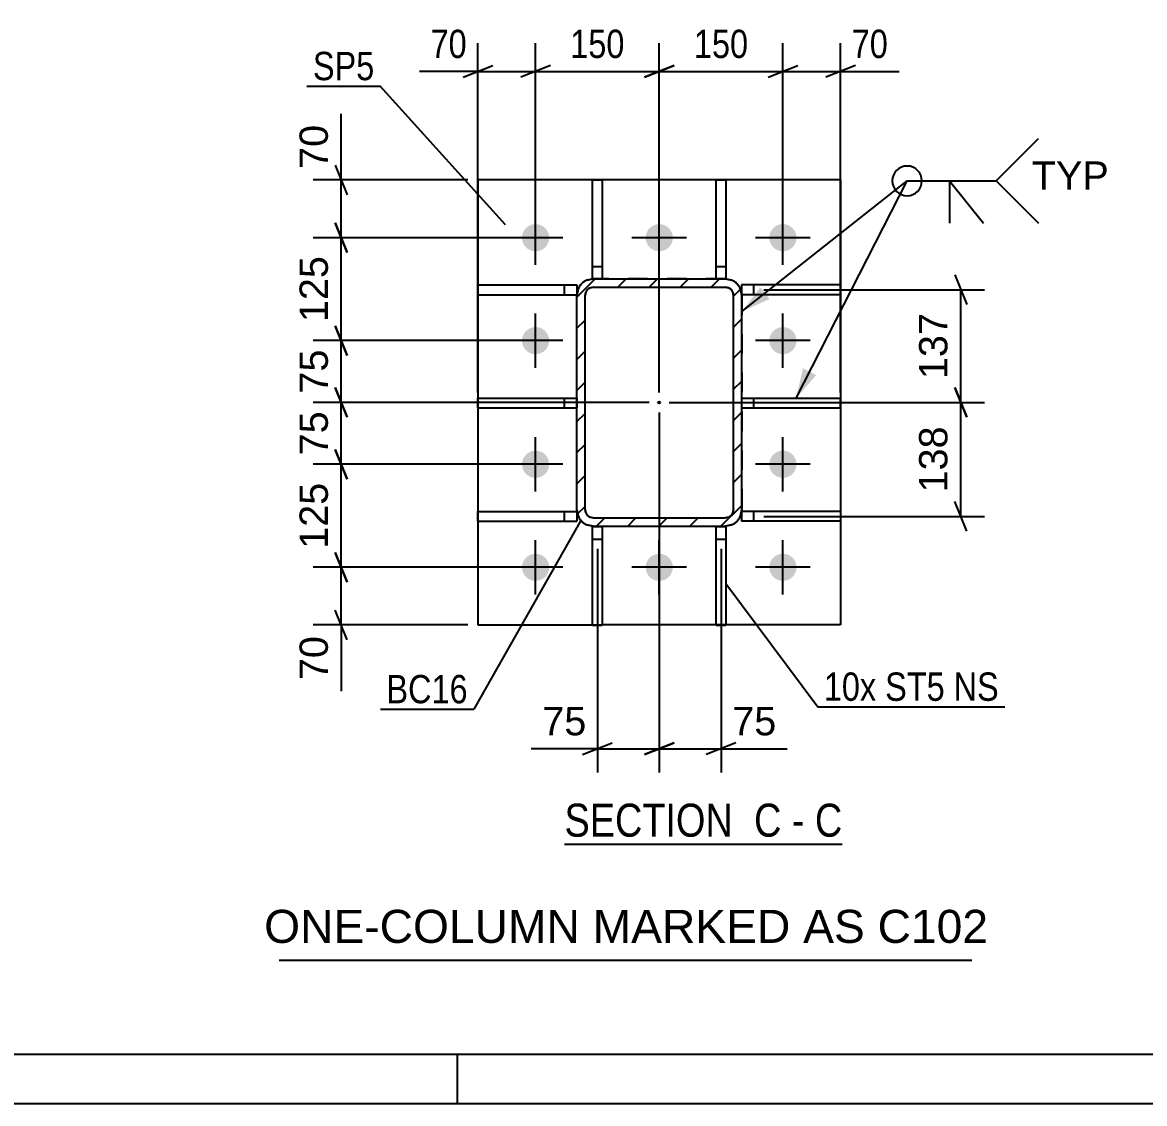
# Model space of a CAD drawing. Header units: millimetres. Extents: x -130 to 464, y -183 to 237.
# Drawn here: x -0.2 to 113.2, y -183.4 to -74.1 of the extents above; entities that cross this region are included whole.
import ezdxf

# ---------------------------------------------------------------- set-up
doc = ezdxf.new("R2010")
doc.units = ezdxf.units.MM
doc.linetypes.add('DXK_LINE_DOT2', pattern=[3.9198, 1.9599, -1.9599])
doc.linetypes.add('DXK_LINE_DOT3', pattern=[5.9187, 2.979, -0.9799, 0.9799, -0.9799])
doc.styles.add('Arial', font='ARIAL.TTF', dxfattribs={"height": 0.2})
doc.styles.add('Arial Narrow', font='ARIALN.TTF', dxfattribs={"height": 0.2})

# ---------------------------------------------------------------- blocks, each defined once
blk = doc.blocks.new('Unknown-284929128-1132')
at = {"color": 5, "linetype": 'Continuous'}
for p, q in [((-125.21, -178.39), (458.79, -178.39)), ((43.79, -183.39), (43.79, -178.39)), ((-130.21, -183.39), (463.79, -183.39))]:
    blk.add_line(p, q, dxfattribs=at)
blk = doc.blocks.new('Unknown-284929128-13 - 2410')
at = {"color": 6, "linetype": 'Continuous'}
blk.add_line((54.62, -157.15), (82.69, -157.15), dxfattribs=at)
at = {"color": 0, "linetype": 'Continuous'}
for points in [[(72.73, -156.4), (72.73, -152.9), (54.62, -152.9), (54.62, -156.4)], [(76.55, -156.4), (76.55, -152.9), (73.78, -152.9), (73.78, -156.4)], [(78.88, -156.4), (78.88, -152.9), (77.6, -152.9), (77.6, -156.4)], [(82.69, -156.4), (82.69, -152.9), (79.93, -152.9), (79.93, -156.4)]]:
    blk.add_wipeout(points, dxfattribs=at)
at = {"color": 7, "linetype": 'Continuous', "style": 'Arial Narrow'}
for s, p in [('SECTION ', (54.62, -156.4)), ('C', (73.78, -156.4)), ('C', (79.93, -156.4)), ('-', (77.6, -156.4))]:
    blk.add_text(s, height=3.34, dxfattribs=at).set_placement(p)
blk = doc.blocks.new('Part-284929128-2542 - 2410')
at = {"color": 2, "linetype": 'Continuous'}
for p, q in [((45.86, -124.51), (45.86, -123.51)), ((45.86, -123.51), (55.86, -123.51)), ((55.86, -123.51), (55.86, -124.51)), ((45.86, -124.51), (55.86, -124.51))]:
    blk.add_line(p, q, dxfattribs=at)
at = {"color": 7, "linetype": 'DXK_LINE_DOT2'}
blk.add_line((54.61, -124.51), (54.61, -123.51), dxfattribs=at)
blk = doc.blocks.new('Part-284929128-2492 - 2410')
at = {"color": 2, "linetype": 'Continuous'}
for p, q in [((82.52, -100.59), (72.52, -100.59)), ((72.52, -100.59), (72.52, -101.59)), ((82.52, -100.59), (82.52, -101.59)), ((82.52, -101.59), (72.52, -101.59))]:
    blk.add_line(p, q, dxfattribs=at)
at = {"color": 7, "linetype": 'DXK_LINE_DOT2'}
blk.add_line((73.77, -101.59), (73.77, -100.59), dxfattribs=at)
blk = doc.blocks.new('Part-284929128-2497 - 2410')
at = {"color": 7, "linetype": 'DXK_LINE_DOT2'}
for p, q in [((72.52, -112.05), (72.53, -112.05)), ((72.52, -112.05), (72.52, -113.05)), ((73.77, -113.05), (73.77, -112.05)), ((72.52, -113.05), (72.53, -113.05))]:
    blk.add_line(p, q, dxfattribs=at)
at = {"color": 2, "linetype": 'Continuous'}
for p, q in [((72.53, -112.05), (82.52, -112.05)), ((82.52, -113.05), (82.52, -112.05)), ((72.53, -113.05), (82.52, -113.05))]:
    blk.add_line(p, q, dxfattribs=at)
blk = doc.blocks.new('Part-284929128-2525 - 2410')
at = {"color": 2, "linetype": 'Continuous'}
for p, q in [((57.44, -125.05), (58.44, -125.05)), ((57.44, -135.05), (57.44, -125.05)), ((58.44, -125.05), (58.44, -135.05)), ((58.44, -135.05), (57.44, -135.05))]:
    blk.add_line(p, q, dxfattribs=at)
at = {"color": 7, "linetype": 'DXK_LINE_DOT2'}
blk.add_line((57.44, -126.3), (58.44, -126.3), dxfattribs=at)
blk = doc.blocks.new('Part-284929128-2461 - 2410')
at = {"linetype": 'Continuous'}
h = blk.add_hatch(dxfattribs=at)
h.set_pattern_fill('', scale=0.7, style=0, pattern_type=0)
h.set_pattern_definition([(45, (72.4, -101.0232), (-1.57154, 1.57154), [])])
h.paths.add_polyline_path([(72.53, -101.66), (72.4, -101.02), (72.04, -100.48), (71.5, -100.12), (70.86, -99.99), (57.53, -99.99), (56.89, -100.12), (56.35, -100.48), (55.99, -101.02), (55.86, -101.66), (55.86, -123.33), (55.99, -123.97), (56.35, -124.51), (56.89, -124.87), (57.53, -124.99), (70.86, -124.99), (71.5, -124.87), (72.04, -124.51), (72.4, -123.97), (72.53, -123.33)])
h.paths.add_polyline_path([(71.63, -123.65), (71.45, -123.92), (71.18, -124.1), (70.86, -124.16), (57.53, -124.16), (57.21, -124.1), (56.94, -123.92), (56.76, -123.65), (56.69, -123.33), (56.69, -101.66), (56.76, -101.34), (56.94, -101.07), (57.21, -100.89), (57.53, -100.83), (70.86, -100.83), (71.18, -100.89), (71.45, -101.07), (71.63, -101.34), (71.69, -101.66), (71.69, -123.33)])
blk.add_hatch(color=246, dxfattribs=at).paths.add_polyline_path([(64.19, -112.59, -1), (64.19, -112.39, -1)])
at = {"color": 7, "linetype": 'DXK_LINE_DOT2'}
for p, q in [((56.89, -100.12), (57.53, -99.99)), ((57.53, -100.83), (57.21, -100.89)), ((70.86, -99.99), (57.53, -99.99)), ((57.53, -100.83), (70.86, -100.83)), ((70.86, -99.99), (71.5, -100.12)), ((71.18, -100.89), (70.86, -100.83)), ((55.86, -101.66), (55.99, -101.02)), ((55.86, -123.33), (55.86, -101.66)), ((56.76, -101.34), (56.69, -101.66)), ((56.69, -123.33), (56.69, -101.66)), ((71.69, -101.66), (71.63, -101.34)), ((71.69, -123.33), (71.69, -101.66)), ((72.4, -101.02), (72.53, -101.66)), ((72.53, -101.66), (72.53, -123.33)), ((55.99, -123.97), (55.86, -123.33)), ((56.69, -123.33), (56.76, -123.65)), ((71.63, -123.65), (71.69, -123.33)), ((72.53, -123.33), (72.4, -123.97)), ((57.21, -124.1), (57.53, -124.16)), ((57.53, -124.16), (70.86, -124.16)), ((70.86, -124.16), (71.18, -124.1)), ((57.53, -124.99), (56.89, -124.87)), ((57.53, -124.99), (70.86, -124.99)), ((71.5, -124.87), (70.86, -124.99))]:
    blk.add_line(p, q, dxfattribs=at)
at = {"color": 2, "linetype": 'Continuous'}
for p, q in [((57.53, -99.99), (56.89, -100.12)), ((57.21, -100.89), (57.53, -100.83)), ((57.53, -99.99), (70.86, -99.99)), ((57.53, -100.83), (70.86, -100.83)), ((71.5, -100.12), (70.86, -99.99)), ((70.86, -100.83), (71.18, -100.89)), ((55.99, -101.02), (55.86, -101.66)), ((55.86, -123.33), (55.86, -101.66)), ((56.69, -101.66), (56.76, -101.34)), ((56.69, -123.33), (56.69, -101.66)), ((71.63, -101.34), (71.69, -101.66)), ((71.69, -123.33), (71.69, -101.66)), ((72.53, -101.66), (72.4, -101.02)), ((72.53, -123.33), (72.53, -101.66)), ((55.86, -123.33), (55.99, -123.97)), ((56.76, -123.65), (56.69, -123.33)), ((71.69, -123.33), (71.63, -123.65)), ((72.4, -123.97), (72.53, -123.33)), ((57.53, -124.16), (57.21, -124.1)), ((57.53, -124.16), (70.86, -124.16)), ((71.18, -124.1), (70.86, -124.16)), ((56.89, -124.87), (57.53, -124.99)), ((57.53, -124.99), (70.86, -124.99)), ((70.86, -124.99), (71.5, -124.87))]:
    blk.add_line(p, q, dxfattribs=at)
at = {"color": 7, "linetype": 'DXK_LINE_DOT3'}
blk.add_line((64.19, -112.49), (64.19, -112.49), dxfattribs=at)
at = {"color": 246, "linetype": 'DXK_LINE_DOT2'}
blk.add_line((64.19, -112.49), (64.19, -112.49), dxfattribs=at)
at = {"color": 246, "linetype": 'Continuous'}
blk.add_circle((64.19, -112.49), 0.1, dxfattribs=at)
at = {"color": 7, "linetype": 'DXK_LINE_DOT2'}
for centre, radius, start, end in [((57.53, -101.66), 1.67, 112.5, 157.5), ((57.53, -101.66), 0.833, 112.5, 157.5), ((70.86, -101.66), 0.833, 22.5, 67.5), ((70.86, -101.66), 1.67, 22.5, 67.5), ((57.53, -123.33), 1.67, 202.5, 247.5), ((57.53, -123.33), 0.833, 202.5, 247.5), ((70.86, -123.33), 0.833, 292.5, 337.5), ((70.86, -123.33), 1.67, 292.5, 337.5)]:
    blk.add_arc(centre, radius, start, end, dxfattribs=at)
at = {"color": 2, "linetype": 'Continuous'}
for centre, radius, start, end in [((57.53, -101.66), 1.67, 112.5, 157.5), ((57.53, -101.66), 0.833, 112.5, 157.5), ((70.86, -101.66), 0.833, 22.5, 67.5), ((70.86, -101.66), 1.67, 22.5, 67.5), ((57.53, -123.33), 1.67, 202.5, 247.5), ((57.53, -123.33), 0.833, 202.5, 247.5), ((70.86, -123.33), 0.833, 292.5, 337.5), ((70.86, -123.33), 1.67, 292.5, 337.5)]:
    blk.add_arc(centre, radius, start, end, dxfattribs=at)
blk = doc.blocks.new('Part-284929128-2487 - 2410')
at = {"color": 2, "linetype": 'Continuous'}
for p, q in [((82.52, -123.51), (72.52, -123.51)), ((72.52, -123.51), (72.52, -124.51)), ((82.52, -123.51), (82.52, -124.51)), ((82.52, -124.51), (72.52, -124.51))]:
    blk.add_line(p, q, dxfattribs=at)
at = {"color": 7, "linetype": 'DXK_LINE_DOT2'}
blk.add_line((73.77, -124.51), (73.77, -123.51), dxfattribs=at)
blk = doc.blocks.new('Bolt-284929128-2498 - 2410')
at = {"linetype": 'Continuous'}
for points in [[(50.32, -95.83, -1), (53.07, -95.83, -1)], [(62.82, -95.83, -1), (65.57, -95.83, -1)], [(75.32, -95.83, -1), (78.07, -95.83, -1)], [(50.32, -106.24, -1), (53.07, -106.24, -1)], [(75.32, -106.24, -1), (78.07, -106.24, -1)], [(50.32, -118.74, -1), (53.07, -118.74, -1)], [(75.32, -118.74, -1), (78.07, -118.74, -1)], [(50.32, -129.16, -1), (53.07, -129.16, -1)], [(62.82, -129.16, -1), (65.57, -129.16, -1)], [(75.32, -129.16, -1), (78.07, -129.16, -1)]]:
    blk.add_hatch(color=1, dxfattribs=at).paths.add_polyline_path(points)
at = {"color": 1, "linetype": 'Continuous'}
for p, q in [((51.69, -98.58), (51.69, -93.08)), ((64.19, -98.58), (64.19, -93.08)), ((76.69, -98.58), (76.69, -93.08)), ((54.44, -95.83), (48.94, -95.83)), ((66.94, -95.83), (61.44, -95.83)), ((79.44, -95.83), (73.94, -95.83)), ((51.69, -108.99), (51.69, -103.49)), ((76.69, -108.99), (76.69, -103.49)), ((54.44, -106.24), (48.94, -106.24)), ((79.44, -106.24), (73.94, -106.24)), ((51.69, -121.49), (51.69, -115.99)), ((76.69, -121.49), (76.69, -115.99)), ((54.44, -118.74), (48.94, -118.74)), ((79.44, -118.74), (73.94, -118.74)), ((51.69, -131.91), (51.69, -126.41)), ((64.19, -131.91), (64.19, -126.41)), ((76.69, -131.91), (76.69, -126.41)), ((54.44, -129.16), (48.94, -129.16)), ((66.94, -129.16), (61.44, -129.16)), ((79.44, -129.16), (73.94, -129.16))]:
    blk.add_line(p, q, dxfattribs=at)
blk = doc.blocks.new('Part-284929128-2515 - 2410')
at = {"color": 2, "linetype": 'Continuous'}
for p, q in [((57.44, -99.99), (57.44, -89.99)), ((57.44, -89.99), (58.44, -89.99)), ((58.44, -89.99), (58.44, -99.99)), ((57.44, -99.99), (57.53, -99.99))]:
    blk.add_line(p, q, dxfattribs=at)
at = {"color": 7, "linetype": 'DXK_LINE_DOT2'}
for p, q in [((57.44, -98.74), (58.44, -98.74)), ((57.53, -99.99), (58.44, -99.99))]:
    blk.add_line(p, q, dxfattribs=at)
blk = doc.blocks.new('Part-284929128-2520 - 2410')
at = {"color": 2, "linetype": 'Continuous'}
for p, q in [((69.94, -99.99), (69.94, -89.99)), ((69.94, -89.99), (70.94, -89.99)), ((70.94, -89.99), (70.94, -99.99)), ((70.94, -99.99), (70.86, -99.99))]:
    blk.add_line(p, q, dxfattribs=at)
at = {"color": 7, "linetype": 'DXK_LINE_DOT2'}
for p, q in [((69.94, -98.74), (70.94, -98.74)), ((70.94, -99.99), (69.94, -99.99))]:
    blk.add_line(p, q, dxfattribs=at)
blk = doc.blocks.new('Part-284929128-2530 - 2410')
at = {"color": 2, "linetype": 'Continuous'}
for p, q in [((69.94, -125.05), (70.94, -125.05)), ((69.94, -135.05), (69.94, -125.05)), ((70.94, -125.05), (70.94, -135.05)), ((70.94, -135.05), (69.94, -135.05))]:
    blk.add_line(p, q, dxfattribs=at)
at = {"color": 7, "linetype": 'DXK_LINE_DOT2'}
blk.add_line((69.94, -126.3), (70.94, -126.3), dxfattribs=at)
blk = doc.blocks.new('Part-284929128-2547 - 2410')
at = {"color": 2, "linetype": 'Continuous'}
for p, q in [((45.86, -101.59), (45.86, -100.59)), ((45.86, -100.59), (55.86, -100.59)), ((55.86, -100.59), (55.86, -101.59)), ((45.86, -101.59), (55.86, -101.59))]:
    blk.add_line(p, q, dxfattribs=at)
at = {"color": 7, "linetype": 'DXK_LINE_DOT2'}
blk.add_line((54.61, -101.59), (54.61, -100.59), dxfattribs=at)
blk = doc.blocks.new('Part-284929128-2552 - 2410')
at = {"color": 2, "linetype": 'Continuous'}
for p, q in [((45.86, -113.05), (45.86, -112.05)), ((45.86, -112.05), (55.86, -112.05)), ((55.86, -112.05), (55.86, -113.05)), ((45.86, -113.05), (55.86, -113.05))]:
    blk.add_line(p, q, dxfattribs=at)
at = {"color": 7, "linetype": 'DXK_LINE_DOT2'}
blk.add_line((54.61, -113.05), (54.61, -112.05), dxfattribs=at)
blk = doc.blocks.new('Part-284929128-2565 - 2410')
at = {"color": 2, "linetype": 'Continuous'}
for p, q in [((45.86, -89.99), (45.86, -134.99)), ((82.53, -89.99), (45.86, -89.99)), ((82.53, -89.99), (82.53, -134.99)), ((45.86, -134.99), (57.44, -134.99)), ((69.94, -134.99), (58.44, -134.99)), ((82.53, -134.99), (70.94, -134.99))]:
    blk.add_line(p, q, dxfattribs=at)
at = {"color": 7, "linetype": 'DXK_LINE_DOT2'}
for p, q in [((57.44, -134.99), (58.44, -134.99)), ((70.94, -134.99), (69.94, -134.99))]:
    blk.add_line(p, q, dxfattribs=at)
blk = doc.blocks.new('StraightDimension-284929128-2595 - 2410')
at = {"color": 7, "linetype": 'Continuous'}
for p, q in [((51.69, -94.83), (51.69, -76.16)), ((64.19, -111.49), (64.19, -76.16)), ((53.19, -78.41), (50.19, -79.61)), ((51.69, -79.01), (64.19, -79.01)), ((62.69, -79.61), (65.69, -78.41))]:
    blk.add_line(p, q, dxfattribs=at)
at = {"color": 0}
blk.add_wipeout([(61.29, -78.26), (61.29, -74.06), (54.6, -74.06), (54.6, -78.26)], dxfattribs=at)
at = {"color": 3, "style": 'Arial Narrow'}
blk.add_text('150', height=2.863, dxfattribs=at).set_placement((55.2, -77.66))
blk = doc.blocks.new('StraightDimension-284929128-2573 - 2410')
at = {"color": 7, "linetype": 'Continuous'}
for p, q in [((64.19, -113.49), (64.19, -149.9)), ((70.44, -127.3), (70.44, -149.9)), ((62.69, -148.1), (65.69, -146.9)), ((71.94, -146.9), (68.94, -148.1)), ((64.19, -147.5), (70.44, -147.5)), ((70.44, -147.5), (77.14, -147.5)), ((70.44, -147.5), (77.14, -147.5))]:
    blk.add_line(p, q, dxfattribs=at)
at = {"color": 0}
blk.add_wipeout([(76.61, -146.75), (76.61, -142.55), (70.97, -142.55), (70.97, -146.75)], dxfattribs=at)
at = {"color": 3, "style": 'Arial'}
blk.add_text('75', height=2.865, dxfattribs=at).set_placement((71.57, -146.15))
blk = doc.blocks.new('StraightDimension-284929128-6670 - 2410')
at = {"color": 7, "linetype": 'Continuous'}
for p, q in [((32.05, -89.99), (32.05, -83.3)), ((32.05, -89.99), (32.05, -83.3)), ((31.45, -88.49), (32.65, -91.49)), ((44.86, -89.99), (29.2, -89.99)), ((32.05, -95.83), (32.05, -89.99)), ((32.65, -97.33), (31.45, -94.33)), ((50.69, -95.83), (29.2, -95.83))]:
    blk.add_line(p, q, dxfattribs=at)
at = {"color": 0}
blk.add_wipeout([(31.3, -83.82), (27.1, -83.82), (27.1, -89.47), (31.3, -89.47)], dxfattribs=at)
at = {"color": 3, "style": 'Arial'}
blk.add_text('70', height=2.865, rotation=90.0002, dxfattribs=at).set_placement((30.7, -88.87))
blk = doc.blocks.new('StraightDimension-284929128-2623 - 2410')
at = {"color": 7, "linetype": 'Continuous'}
for p, q in [((76.69, -94.83), (76.69, -76.16)), ((82.53, -111.49), (82.53, -76.16)), ((75.19, -79.61), (78.19, -78.41)), ((76.69, -79.01), (82.53, -79.01)), ((84.03, -78.41), (81.03, -79.61)), ((82.53, -79.01), (88.43, -79.01)), ((82.53, -79.01), (88.43, -79.01))]:
    blk.add_line(p, q, dxfattribs=at)
at = {"color": 0}
blk.add_wipeout([(87.91, -78.26), (87.91, -74.06), (83.05, -74.06), (83.05, -78.26)], dxfattribs=at)
at = {"color": 3, "style": 'Arial Narrow'}
blk.add_text('70', height=2.863, dxfattribs=at).set_placement((83.65, -77.66))
blk = doc.blocks.new('StraightDimension-284929128-2578 - 2410')
at = {"color": 7, "linetype": 'Continuous'}
for p, q in [((64.19, -113.49), (64.19, -149.9)), ((57.94, -127.3), (57.94, -149.9)), ((56.44, -148.1), (59.44, -146.9)), ((65.69, -146.9), (62.69, -148.1)), ((57.94, -147.5), (51.24, -147.5)), ((57.94, -147.5), (51.24, -147.5)), ((57.94, -147.5), (64.19, -147.5))]:
    blk.add_line(p, q, dxfattribs=at)
at = {"color": 0}
blk.add_wipeout([(57.42, -146.75), (57.42, -142.55), (51.77, -142.55), (51.77, -146.75)], dxfattribs=at)
at = {"color": 3, "style": 'Arial'}
blk.add_text('75', height=2.865, dxfattribs=at).set_placement((52.37, -146.15))
blk = doc.blocks.new('StraightDimension-284929128-2584 - 2410')
at = {"color": 7, "linetype": 'Continuous'}
for p, q in [((94.07, -99.59), (95.27, -102.59)), ((74.77, -101.09), (97.07, -101.09)), ((94.67, -112.49), (94.67, -101.09)), ((95.27, -113.99), (94.07, -110.99)), ((65.19, -112.49), (97.07, -112.49))]:
    blk.add_line(p, q, dxfattribs=at)
at = {"color": 0}
blk.add_wipeout([(93.92, -102.86), (89.72, -102.86), (89.72, -110.73), (93.92, -110.73)], dxfattribs=at)
at = {"color": 3, "style": 'Arial'}
blk.add_text('137', height=2.865, rotation=90.0002, dxfattribs=at).set_placement((93.32, -110.13))
blk = doc.blocks.new('StraightDimension-284929128-2589 - 2410')
at = {"color": 7, "linetype": 'Continuous'}
for p, q in [((94.07, -110.99), (95.27, -113.99)), ((65.19, -112.49), (97.07, -112.49)), ((94.67, -124.01), (94.67, -112.49)), ((95.27, -125.51), (94.07, -122.51)), ((74.77, -124.01), (97.07, -124.01))]:
    blk.add_line(p, q, dxfattribs=at)
at = {"color": 0}
blk.add_wipeout([(93.92, -114.32), (89.72, -114.32), (89.72, -122.19), (93.92, -122.19)], dxfattribs=at)
at = {"color": 3, "style": 'Arial'}
blk.add_text('138', height=2.865, rotation=90.0002, dxfattribs=at).set_placement((93.32, -121.59))
blk = doc.blocks.new('StraightDimension-284929128-2604 - 2410')
at = {"color": 7, "linetype": 'Continuous'}
for p, q in [((45.86, -111.49), (45.86, -76.16)), ((51.69, -94.83), (51.69, -76.16)), ((45.86, -79.01), (39.95, -79.01)), ((45.86, -79.01), (39.95, -79.01)), ((44.36, -79.61), (47.36, -78.41)), ((45.86, -79.01), (51.69, -79.01)), ((53.19, -78.41), (50.19, -79.61))]:
    blk.add_line(p, q, dxfattribs=at)
at = {"color": 0}
blk.add_wipeout([(45.34, -78.26), (45.34, -74.06), (40.48, -74.06), (40.48, -78.26)], dxfattribs=at)
at = {"color": 3, "style": 'Arial Narrow'}
blk.add_text('70', height=2.863, dxfattribs=at).set_placement((41.08, -77.66))
blk = doc.blocks.new('StraightDimension-284929128-2614 - 2410')
at = {"color": 7, "linetype": 'Continuous'}
for p, q in [((64.19, -111.49), (64.19, -76.16)), ((76.69, -94.83), (76.69, -76.16)), ((65.69, -78.41), (62.69, -79.61)), ((64.19, -79.01), (76.69, -79.01)), ((75.19, -79.61), (78.19, -78.41))]:
    blk.add_line(p, q, dxfattribs=at)
at = {"color": 0}
blk.add_wipeout([(73.79, -78.26), (73.79, -74.06), (67.1, -74.06), (67.1, -78.26)], dxfattribs=at)
at = {"color": 3, "style": 'Arial Narrow'}
blk.add_text('150', height=2.863, dxfattribs=at).set_placement((67.7, -77.66))
blk = doc.blocks.new('StraightDimension-284929128-6671 - 2410')
at = {"color": 7, "linetype": 'Continuous'}
for p, q in [((31.45, -94.33), (32.65, -97.33)), ((50.69, -95.83), (29.2, -95.83)), ((32.05, -106.24), (32.05, -95.83)), ((32.65, -107.74), (31.45, -104.74)), ((50.69, -106.24), (29.2, -106.24))]:
    blk.add_line(p, q, dxfattribs=at)
at = {"color": 0}
blk.add_wipeout([(31.3, -97.1), (27.1, -97.1), (27.1, -104.97), (31.3, -104.97)], dxfattribs=at)
at = {"color": 3, "style": 'Arial'}
blk.add_text('125', height=2.865, rotation=90.0002, dxfattribs=at).set_placement((30.7, -104.37))
blk = doc.blocks.new('StraightDimension-284929128-6672 - 2410')
at = {"color": 7, "linetype": 'Continuous'}
for p, q in [((31.45, -104.74), (32.65, -107.74)), ((50.69, -106.24), (29.2, -106.24)), ((32.05, -112.49), (32.05, -106.24)), ((32.65, -113.99), (31.45, -110.99)), ((63.19, -112.49), (29.2, -112.49))]:
    blk.add_line(p, q, dxfattribs=at)
at = {"color": 0}
blk.add_wipeout([(31.3, -106.55), (27.1, -106.55), (27.1, -112.19), (31.3, -112.19)], dxfattribs=at)
at = {"color": 3, "style": 'Arial'}
blk.add_text('75', height=2.865, rotation=90.0002, dxfattribs=at).set_placement((30.7, -111.59))
blk = doc.blocks.new('StraightDimension-284929128-6673 - 2410')
at = {"color": 7, "linetype": 'Continuous'}
for p, q in [((31.45, -110.99), (32.65, -113.99)), ((63.19, -112.49), (29.2, -112.49)), ((32.05, -118.74), (32.05, -112.49)), ((32.65, -120.24), (31.45, -117.24)), ((50.69, -118.74), (29.2, -118.74))]:
    blk.add_line(p, q, dxfattribs=at)
at = {"color": 0}
blk.add_wipeout([(31.3, -112.8), (27.1, -112.8), (27.1, -118.44), (31.3, -118.44)], dxfattribs=at)
at = {"color": 3, "style": 'Arial'}
blk.add_text('75', height=2.865, rotation=90.0002, dxfattribs=at).set_placement((30.7, -117.84))
blk = doc.blocks.new('StraightDimension-284929128-6674 - 2410')
at = {"color": 7, "linetype": 'Continuous'}
for p, q in [((31.45, -117.24), (32.65, -120.24)), ((50.69, -118.74), (29.2, -118.74)), ((32.05, -129.16), (32.05, -118.74)), ((32.65, -130.66), (31.45, -127.66)), ((50.69, -129.16), (29.2, -129.16))]:
    blk.add_line(p, q, dxfattribs=at)
at = {"color": 0}
blk.add_wipeout([(31.3, -120.02), (27.1, -120.02), (27.1, -127.89), (31.3, -127.89)], dxfattribs=at)
at = {"color": 3, "style": 'Arial'}
blk.add_text('125', height=2.865, rotation=90.0002, dxfattribs=at).set_placement((30.7, -127.29))
blk = doc.blocks.new('StraightDimension-284929128-6675 - 2410')
at = {"color": 7, "linetype": 'Continuous'}
for p, q in [((31.45, -127.66), (32.65, -130.66)), ((50.69, -129.16), (29.2, -129.16)), ((32.05, -134.99), (32.05, -129.16)), ((32.65, -136.49), (31.45, -133.49)), ((44.86, -134.99), (29.2, -134.99)), ((32.05, -134.99), (32.05, -141.69)), ((32.05, -134.99), (32.05, -141.69))]:
    blk.add_line(p, q, dxfattribs=at)
at = {"color": 0}
blk.add_wipeout([(31.3, -135.52), (27.1, -135.52), (27.1, -141.17), (31.3, -141.17)], dxfattribs=at)
at = {"color": 3, "style": 'Arial'}
blk.add_text('70', height=2.865, rotation=90.0002, dxfattribs=at).set_placement((30.7, -140.57))
blk = doc.blocks.new('Unknown-284929128-7575')
at = {"color": 7, "linetype": 'Continuous'}
blk.add_line((25.79, -168.89), (95.79, -168.89), dxfattribs=at)
at = {"color": 7, "style": 'Arial'}
blk.add_text('ONE-COLUMN MARKED AS C102', height=3.3428, dxfattribs=at).set_placement((24.26, -167.14))
blk = doc.blocks.new('Mark-284929128-2457 - 2410')
at = {"color": 30, "linetype": 'Continuous'}
for p in [(56.3, -124.36), (36.02, -143.51)]:
    blk.add_line(p, (45.44, -143.51), dxfattribs=at)
at = {"color": 0}
blk.add_wipeout([(44.84, -142.91), (44.84, -139.91), (36.62, -139.91), (36.62, -142.91)], dxfattribs=at)
blk.add_wipeout([(44.84, -142.91), (44.84, -139.91), (36.62, -139.91), (36.62, -142.91)], dxfattribs=at)
at = {"color": 3, "style": 'Arial Narrow'}
blk.add_text('BC16', height=2.863, dxfattribs=at).set_placement((36.62, -142.91))
blk = doc.blocks.new('MarkSet-284929128-2738 - 2410')
at = {"color": 30, "linetype": 'Continuous'}
for p, q in [((70.94, -130.8), (80.23, -143.26)), ((80.23, -143.26), (99.12, -143.26))]:
    blk.add_line(p, q, dxfattribs=at)
at = {"color": 0}
for points in [[(86.13, -142.66), (86.13, -139.66), (80.83, -139.66), (80.83, -142.66)], [(93.05, -142.66), (93.05, -139.66), (87.03, -139.66), (87.03, -142.66)], [(98.52, -142.66), (98.52, -139.66), (93.95, -139.66), (93.95, -142.66)]]:
    blk.add_wipeout(points, dxfattribs=at)
for points in [[(86.13, -142.66), (86.13, -139.66), (80.83, -139.66), (80.83, -142.66)], [(93.05, -142.66), (93.05, -139.66), (87.03, -139.66), (87.03, -142.66)], [(98.52, -142.66), (98.52, -139.66), (93.95, -139.66), (93.95, -142.66)]]:
    blk.add_wipeout(points, dxfattribs=at)
at = {"color": 3, "style": 'Arial Narrow'}
for s, p in [('10x', (80.83, -142.66)), ('ST5', (87.03, -142.66)), ('NS', (93.95, -142.66))]:
    blk.add_text(s, height=2.863, dxfattribs=at).set_placement(p)
blk = doc.blocks.new('Mark-284929128-2561 - 2410')
at = {"color": 30, "linetype": 'Continuous'}
for p in [(28.59, -80.5), (48.65, -94.54)]:
    blk.add_line(p, (36, -80.5), dxfattribs=at)
at = {"color": 0}
blk.add_wipeout([(35.4, -79.9), (35.4, -76.9), (29.19, -76.9), (29.19, -79.9)], dxfattribs=at)
blk.add_wipeout([(35.4, -79.9), (35.4, -76.9), (29.19, -76.9), (29.19, -79.9)], dxfattribs=at)
at = {"color": 3, "style": 'Arial Narrow'}
blk.add_text('SP5', height=2.863, dxfattribs=at).set_placement((29.19, -79.9))
blk = doc.blocks.new('WeldMark-284929128-2680 - 2410')
at = {"linetype": 'Continuous'}
for points in [[(75.35, -102.03), (72.53, -103.3), (74.42, -100.85)], [(80.06, -109.72), (78.03, -112.05), (78.73, -109.04)]]:
    blk.add_hatch(color=30, dxfattribs=at).paths.add_polyline_path(points)
at = {"color": 30, "linetype": 'Continuous'}
for p, q in [((72.53, -103.3), (89.25, -90.08)), ((78.03, -112.05), (89.25, -90.08)), ((89.25, -90.08), (98.25, -90.08))]:
    blk.add_line(p, q, dxfattribs=at)
at = {"color": 3, "linetype": 'Continuous'}
for q in [(96.96, -94.37), (93.53, -94.37)]:
    blk.add_line((93.53, -90.08), q, dxfattribs=at)
for start, end in [(90, 270), (270, 90)]:
    blk.add_arc((89.25, -90.08), 1.5, start, end, dxfattribs=at)
at = {"color": 0, "linetype": 'Continuous'}
blk.add_wipeout([(109.62, -90.98), (109.62, -87.98), (101.85, -87.98), (101.85, -90.98)], dxfattribs=at)
blk.add_wipeout([(109.62, -90.98), (109.62, -87.98), (101.85, -87.98), (101.85, -90.98)], dxfattribs=at)
at = {"color": 3, "linetype": 'Continuous'}
for q in [(102.53, -85.8), (102.53, -94.37)]:
    blk.add_line((98.25, -90.08), q, dxfattribs=at)
at = {"color": 3, "linetype": 'Continuous', "style": 'Arial'}
blk.add_text('TYP', height=2.865, dxfattribs=at).set_placement((101.85, -90.98))

msp = doc.modelspace()

# ---------------------------------------------------------------- block references
for name in ['Unknown-284929128-1132', 'Part-284929128-2565 - 2410', 'Part-284929128-2515 - 2410', 'Part-284929128-2520 - 2410', 'Bolt-284929128-2498 - 2410', 'Part-284929128-2547 - 2410', 'Part-284929128-2461 - 2410', 'Part-284929128-2492 - 2410', 'Part-284929128-2552 - 2410', 'Part-284929128-2497 - 2410', 'Part-284929128-2542 - 2410', 'Part-284929128-2487 - 2410', 'Part-284929128-2525 - 2410', 'Part-284929128-2530 - 2410', 'Unknown-284929128-7575']:
    msp.add_blockref(name, (0, 0))

# ---------------------------------------------------------------- next in the draw order: block references
for name in ['StraightDimension-284929128-2595 - 2410', 'StraightDimension-284929128-2623 - 2410', 'StraightDimension-284929128-2573 - 2410', 'Unknown-284929128-13 - 2410']:
    msp.add_blockref(name, (0, 0))

# ---------------------------------------------------------------- next in the draw order: block references
for name in ['StraightDimension-284929128-6670 - 2410', 'StraightDimension-284929128-2578 - 2410', 'MarkSet-284929128-2738 - 2410']:
    msp.add_blockref(name, (0, 0))

# ---------------------------------------------------------------- next in the draw order: block references
for name in ['StraightDimension-284929128-2604 - 2410', 'StraightDimension-284929128-2584 - 2410']:
    msp.add_blockref(name, (0, 0))

# ---------------------------------------------------------------- next in the draw order: block references
for name in ['StraightDimension-284929128-6671 - 2410', 'StraightDimension-284929128-2589 - 2410']:
    msp.add_blockref(name, (0, 0))

# ---------------------------------------------------------------- next in the draw order: block references
for name in ['StraightDimension-284929128-2614 - 2410', 'Mark-284929128-2561 - 2410']:
    msp.add_blockref(name, (0, 0))

# ---------------------------------------------------------------- next in the draw order: block references
for name in ['WeldMark-284929128-2680 - 2410', 'StraightDimension-284929128-6672 - 2410']:
    msp.add_blockref(name, (0, 0))

# ---------------------------------------------------------------- next in the draw order: block references
msp.add_blockref('StraightDimension-284929128-6673 - 2410', (0, 0))

# ---------------------------------------------------------------- next in the draw order: block references
msp.add_blockref('StraightDimension-284929128-6674 - 2410', (0, 0))

# ---------------------------------------------------------------- next in the draw order: block references
msp.add_blockref('StraightDimension-284929128-6675 - 2410', (0, 0))

# ---------------------------------------------------------------- next in the draw order: block references
msp.add_blockref('Mark-284929128-2457 - 2410', (0, 0))

doc.saveas('drawing.dxf')
